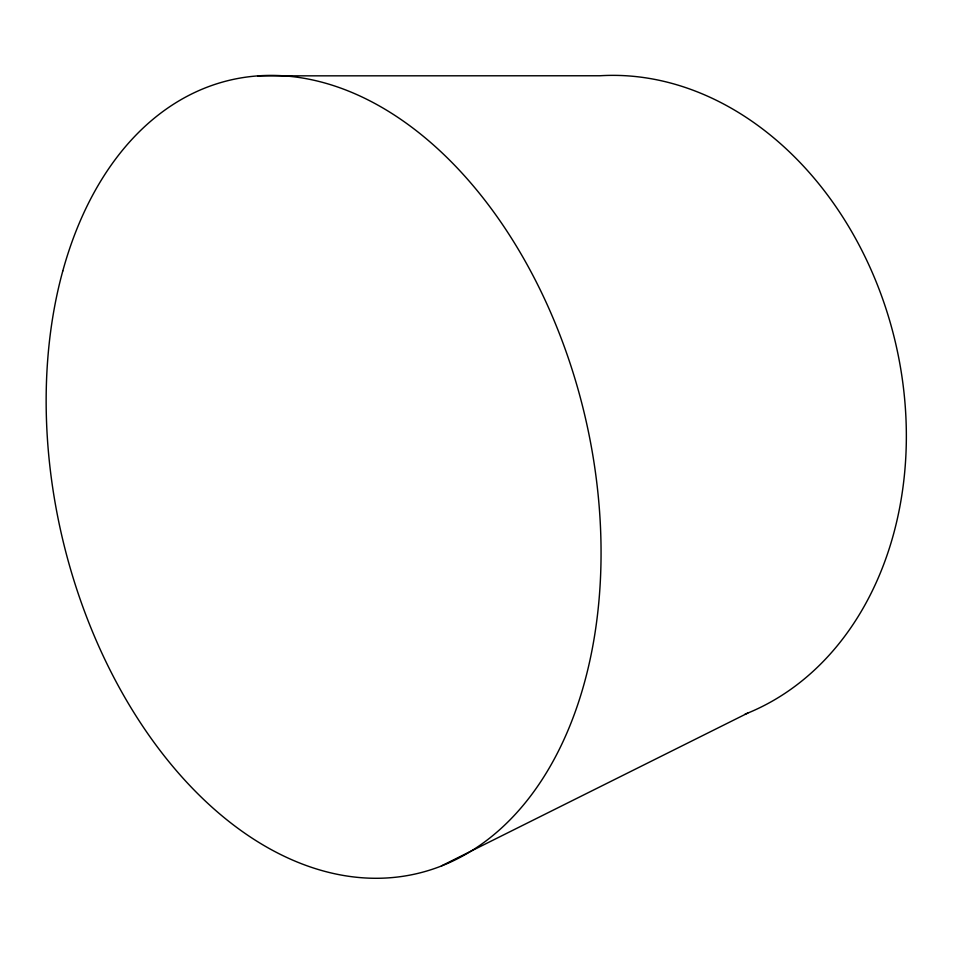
<?xml version="1.0" encoding="UTF-8"?>
<svg xmlns="http://www.w3.org/2000/svg" width="954" height="954" viewBox="0 0 954 954"><rect width="100%" height="100%" fill="white"/><g stroke="black" fill="none" stroke-linecap="round" stroke-linejoin="round"><path stroke-width="1.43" d="M441.416 865.91L747.793 713.079M257.592 75.855L599.911 75.76A329.929 261.611 76.7 0 1 896.068 345.253A329.929 261.611 76.7 0 1 745.038 714.188M62.797 270.96A407.596 268.324 76.7 0 0 371.869 878.24A407.596 268.324 76.7 0 0 535.945 281.263A407.596 268.324 76.7 0 0 62.797 270.96"/></g></svg>
